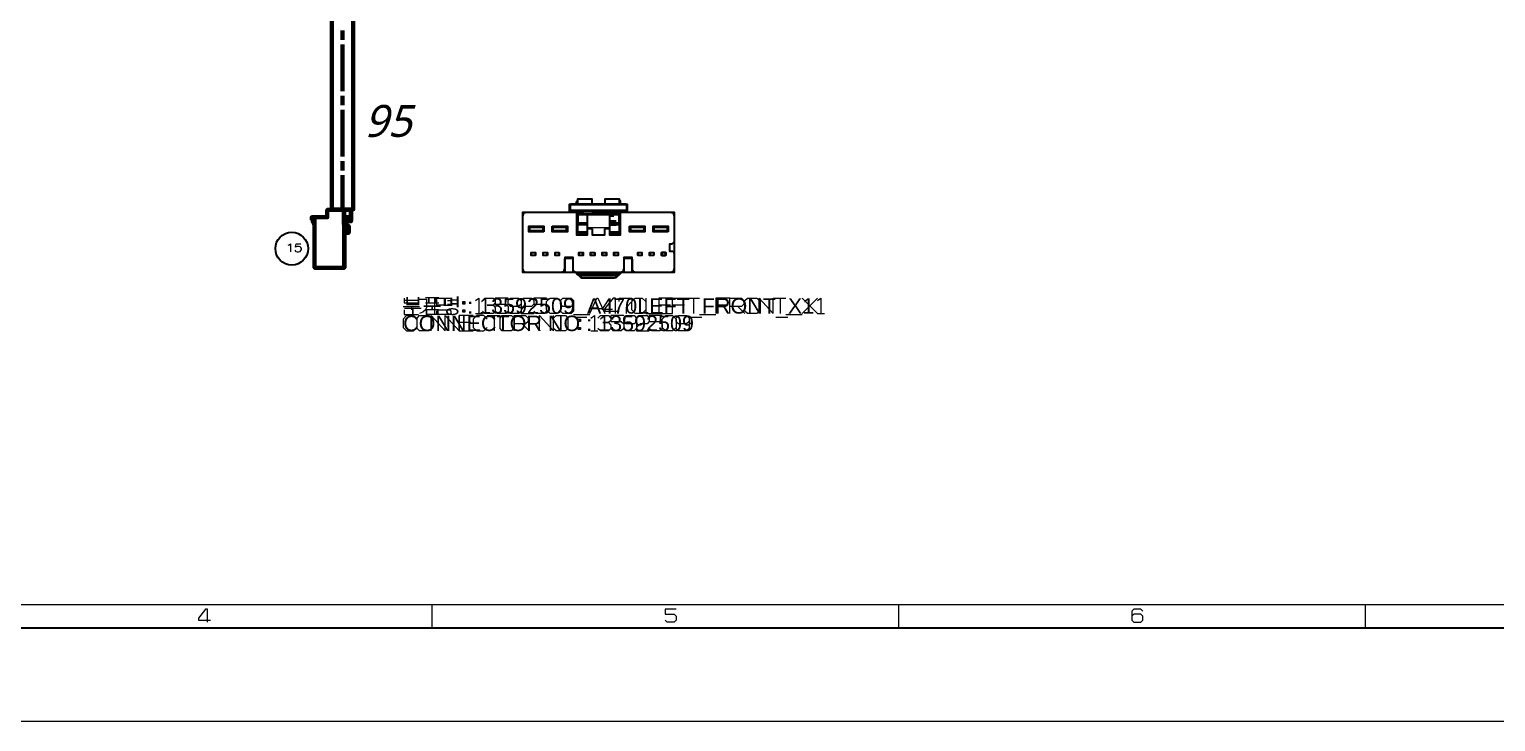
# Model space of a CAD drawing. Header units: millimetres. Extents: x 0 to 174, y 0 to 33.
# Drawn here: x 13.14 to 25.51, y 0 to 5.84 of the extents above; entities that cross this region are included whole.
import ezdxf

# ---------------------------------------------------------------- set-up
doc = ezdxf.new("R2010")
doc.units = ezdxf.units.MM
for name, color, linetype in [('CAPTION_LLM_TEXT', 7, 'Continuous'), ('CAPTION_ORIGINAL_OUTLINES', 7, 'Continuous'), ('PDF_Text', 7, 'Continuous')]:
    doc.layers.add(name, color=color, linetype=linetype)
doc.layers.add('PDF_Geomertry', color=7, linetype='Continuous', true_color=0x405f80)
doc.styles.add('PDF Lucida Handwriting Italic', font='')
doc.styles.get("Standard").update_dxf_attribs({"font": 'arial.ttf'})
doc.styles.get('PDF Lucida Handwriting Italic').set_extended_font_data('Lucida Handwriting', italic=True)

# ---------------------------------------------------------------- blocks, each defined once
blk = doc.blocks.new('SYM_13592509_009')
at = {"layer": 'PDF_Geomertry', "color": 7, "lineweight": 35}
for points in [[(0.251, 0.217), (0.251, 0.286), (0.242, 0.286), (0.242, 0.235), (-0.231, 0.235), (-0.231, 0.286), (-0.241, 0.286), (-0.241, 0.217)], [(-0.231, 0.286), (0.242, 0.286)], [(-0.226, 0.286), (-0.226, 0.292), (0.005, 0.292), (0.237, 0.292), (0.237, 0.286)], [(-0.173, 0.318), (-0.179, 0.311), (-0.182, 0.302), (-0.182, 0.302), (-0.182, 0.292)], [(-0.18, 0.302), (-0.179, 0.306), (-0.173, 0.314)], [(-0.175, 0.292), (-0.173, 0.293)], [(-0.047, 0.292), (-0.047, 0.329), (-0.173, 0.329), (-0.173, 0.292)], [(0.183, 0.292), (0.183, 0.329), (0.058, 0.329), (0.058, 0.292)], [(0.192, 0.302), (0.19, 0.311), (0.184, 0.318), (0.183, 0.318)], [(0.191, 0.302), (0.19, 0.306), (0.183, 0.314)], [(0.185, 0.292), (0.183, 0.293)], [(0.192, 0.292), (0.192, 0.302)], [(-0.091, 0.201), (-0.091, 0.089), (-0.091, 0.032), (-0.177, 0.032), (-0.177, 0.217), (-0.636, 0.217), (-0.636, -0.284), (-0.277, -0.284), (-0.277, -0.158), (-0.21, -0.158), (-0.21, -0.284), (0.221, -0.284), (0.221, -0.158), (0.288, -0.158), (0.288, -0.284), (0.647, -0.284), (0.647, 0.217), (0.187, 0.217), (0.187, 0.032), (0.102, 0.032), (0.102, 0.089), (0.102, 0.201), (0.176, 0.201), (0.176, 0.128), (0.102, 0.127)], [(-0.091, 0.081), (-0.091, 0.028), (-0.178, 0.028), (-0.178, 0.205), (-0.181, 0.214), (-0.19, 0.217), (-0.604, 0.217), (-0.614, 0.216), (-0.623, 0.211), (-0.63, 0.205), (-0.634, 0.196), (-0.636, 0.186), (-0.636, 0.186), (-0.636, -0.253), (-0.634, -0.263), (-0.63, -0.272), (-0.623, -0.279), (-0.615, -0.283), (-0.605, -0.285), (-0.604, -0.285), (-0.31, -0.285), (-0.3, -0.283), (-0.291, -0.279), (-0.284, -0.272), (-0.28, -0.264), (-0.278, -0.254), (-0.278, -0.253), (-0.278, -0.177), (-0.276, -0.171), (-0.268, -0.167), (-0.221, -0.167), (-0.215, -0.169), (-0.211, -0.177), (-0.211, -0.253), (-0.21, -0.263), (-0.205, -0.272), (-0.199, -0.279), (-0.19, -0.283), (-0.18, -0.285), (-0.18, -0.285), (0.19, -0.285), (0.2, -0.283), (0.209, -0.279), (0.216, -0.272), (0.22, -0.264), (0.222, -0.254), (0.222, -0.253), (0.222, -0.177), (0.224, -0.171), (0.232, -0.167), (0.279, -0.167), (0.285, -0.169), (0.289, -0.177), (0.289, -0.253), (0.29, -0.263), (0.295, -0.272), (0.301, -0.279), (0.31, -0.283), (0.32, -0.285), (0.32, -0.285), (0.615, -0.285), (0.625, -0.283), (0.633, -0.279), (0.64, -0.272), (0.645, -0.264), (0.647, -0.254), (0.647, -0.253), (0.647, -0.131), (0.644, -0.122), (0.638, -0.115), (0.629, -0.112), (0.627, -0.112), (0.608, -0.112), (0.608, -0.045), (0.627, -0.045), (0.636, -0.042), (0.643, -0.036), (0.646, -0.027), (0.647, -0.025), (0.647, 0.186), (0.645, 0.195), (0.641, 0.204), (0.634, 0.211), (0.625, 0.215), (0.616, 0.217), (0.615, 0.217), (0.2, 0.217), (0.192, 0.214), (0.188, 0.205), (0.188, 0.028), (0.101, 0.028), (0.101, 0.081)], [(0.237, 0.233), (0.005, 0.233), (-0.226, 0.233)], [(-0.191, 0.233), (-0.191, 0.217)], [(-0.177, 0.217), (-0.177, 0.233)], [(-0.173, 0.139), (-0.177, 0.133)], [(-0.173, 0.233), (-0.173, 0.054), (-0.091, 0.054)], [(-0.091, 0.113), (-0.143, 0.113), (-0.171, 0.113), (-0.171, 0.213), (-0.045, 0.213), (0.056, 0.213), (0.182, 0.213), (0.182, 0.113), (0.154, 0.113), (0.154, 0.127)], [(-0.125, 0.225), (-0.165, 0.225), (-0.165, 0.219), (-0.165, 0.213)], [(-0.091, 0.127), (-0.165, 0.128), (-0.165, 0.201), (-0.091, 0.201), (0.102, 0.201)], [(-0.143, 0.113), (-0.143, 0.127)], [(-0.125, 0.213), (-0.125, 0.228), (-0.125, 0.233)], [(-0.125, 0.201), (-0.125, 0.212), (-0.045, 0.212)], [(-0.091, 0.201), (-0.091, 0.209), (-0.125, 0.212)], [(-0.045, 0.233), (-0.045, 0.228), (-0.045, 0.213), (-0.045, 0.212), (-0.045, 0.201)], [(-0.045, 0.221), (0.056, 0.221)], [(0.056, 0.201), (0.056, 0.212), (0.056, 0.213), (0.056, 0.228), (0.056, 0.233)], [(0.135, 0.201), (0.135, 0.212), (0.056, 0.212)], [(0.101, 0.201), (0.101, 0.209), (0.135, 0.212)], [(0.102, 0.054), (0.183, 0.054), (0.183, 0.233)], [(0.102, 0.19), (0.135, 0.19)], [(0.154, 0.146), (0.102, 0.146)], [(0.135, 0.213), (0.135, 0.228), (0.135, 0.233)], [(0.176, 0.213), (0.176, 0.219), (0.176, 0.225), (0.135, 0.225)], [(0.187, 0.133), (0.183, 0.139)], [(0.187, 0.233), (0.187, 0.217)], [(0.202, 0.217), (0.202, 0.233)], [(-0.177, 0.103), (-0.173, 0.103), (-0.173, 0.099), (-0.177, 0.1)], [(-0.177, 0.06), (-0.175, 0.058), (-0.173, 0.061)], [(-0.177, 0.034), (-0.167, 0.034), (-0.167, 0.032)], [(-0.175, 0.059), (-0.173, 0.056)], [(-0.167, 0.054), (-0.162, 0.053), (-0.091, 0.053)], [(0.056, 0.081), (0.056, 0.028), (-0.045, 0.028), (-0.045, 0.081)], [(0.102, 0.113), (0.154, 0.113)], [(0.102, 0.053), (0.173, 0.053), (0.177, 0.054)], [(0.187, 0.034), (0.178, 0.034), (0.178, 0.032)], [(0.183, 0.062), (0.186, 0.058)], [(0.183, 0.056), (0.186, 0.059)], [(0.187, 0.06), (0.186, 0.058)], [(0.647, -0.131), (0.647, -0.025)], [(-0.31, -0.285), (-0.18, -0.285)], [(-0.187, -0.289), (-0.196, -0.285), (-0.196, -0.285)], [(-0.187, -0.289), (-0.18, -0.295), (-0.171, -0.299), (-0.161, -0.3), (-0.159, -0.3)], [(-0.187, -0.289), (-0.171, -0.305), (-0.156, -0.32), (-0.145, -0.328), (-0.134, -0.332), (-0.128, -0.332), (0.139, -0.332), (0.148, -0.331), (0.157, -0.327), (0.165, -0.322), (0.166, -0.32), (0.182, -0.305), (0.179, -0.308)], [(0.198, -0.289), (0.182, -0.305), (0.181, -0.306), (0.173, -0.312), (0.164, -0.315), (0.154, -0.316), (-0.144, -0.316), (-0.149, -0.316), (-0.161, -0.312), (-0.171, -0.305)], [(-0.159, -0.301), (0.17, -0.301), (0.18, -0.299), (0.189, -0.296), (0.197, -0.29), (0.199, -0.289), (0.199, -0.288), (0.207, -0.285)], [(-0.154, -0.315), (-0.145, -0.316), (-0.144, -0.316)], [(-0.142, -0.329), (-0.14, -0.331), (-0.136, -0.331)], [(0.146, -0.331), (0.151, -0.331), (0.153, -0.33)], [(0.154, -0.316), (0.164, -0.315), (0.168, -0.314)], [(0.19, -0.285), (0.32, -0.285)]]:
    blk.add_lwpolyline(points, dxfattribs=at)
at = {"layer": 'PDF_Geomertry', "color": 7, "lineweight": 13}
for points in [[(-0.18, 0.292), (-0.18, 0.302), (-0.182, 0.302)], [(0.191, 0.292), (0.191, 0.302), (0.192, 0.302)], [(-0.125, 0.228), (-0.045, 0.228)], [(0.056, 0.228), (0.135, 0.228)], [(-0.173, 0.121), (-0.174, 0.112), (-0.173, 0.103), (-0.173, 0.103)], [(-0.173, 0.097), (-0.173, 0.099)], [(0.102, 0.089), (-0.091, 0.089)], [(-0.091, 0.081), (-0.045, 0.081)], [(0.056, 0.081), (0.101, 0.081)], [(0.184, 0.103), (0.184, 0.113), (0.184, 0.122), (0.183, 0.123)], [(0.183, 0.094), (0.184, 0.099), (0.184, 0.103), (0.183, 0.103)], [(0.184, 0.103), (0.187, 0.103)], [(0.184, 0.099), (0.187, 0.1)]]:
    blk.add_lwpolyline(points, dxfattribs=at)
at = {"layer": 'PDF_Geomertry', "color": 7, "lineweight": 35}
for points in [[(-0.455, 0.055), (-0.583, 0.055), (-0.583, 0.102), (-0.455, 0.102)], [(-0.573, 0.093), (-0.463, 0.093), (-0.463, 0.062), (-0.573, 0.062)], [(-0.385, 0.102), (-0.257, 0.102), (-0.257, 0.055), (-0.385, 0.055)], [(-0.376, 0.093), (-0.266, 0.093), (-0.266, 0.062), (-0.376, 0.062)], [(0.268, 0.102), (0.396, 0.102), (0.396, 0.055), (0.268, 0.055)], [(0.277, 0.093), (0.387, 0.093), (0.387, 0.062), (0.277, 0.062)], [(0.594, 0.055), (0.466, 0.055), (0.466, 0.102), (0.594, 0.102)], [(0.474, 0.093), (0.584, 0.093), (0.584, 0.062), (0.474, 0.062)], [(-0.526, -0.146), (-0.562, -0.146), (-0.562, -0.119), (-0.526, -0.119)], [(-0.56, -0.119), (-0.529, -0.119), (-0.529, -0.144), (-0.56, -0.144)], [(-0.426, -0.146), (-0.461, -0.146), (-0.461, -0.119), (-0.426, -0.119)], [(-0.429, -0.144), (-0.46, -0.144), (-0.46, -0.119), (-0.429, -0.119)], [(-0.325, -0.119), (-0.325, -0.146), (-0.361, -0.146), (-0.361, -0.119)], [(-0.329, -0.144), (-0.36, -0.144), (-0.36, -0.119), (-0.329, -0.119)], [(-0.129, -0.144), (-0.16, -0.144), (-0.16, -0.119), (-0.129, -0.119)], [(-0.159, -0.146), (-0.159, -0.119), (-0.123, -0.119), (-0.123, -0.146)], [(-0.026, -0.119), (-0.026, -0.146), (-0.061, -0.146), (-0.061, -0.119)], [(-0.029, -0.144), (-0.06, -0.144), (-0.06, -0.119), (-0.029, -0.119)], [(0.036, -0.146), (0.036, -0.119), (0.072, -0.119), (0.072, -0.146)], [(0.071, -0.144), (0.04, -0.144), (0.04, -0.119), (0.071, -0.119)], [(0.17, -0.119), (0.17, -0.146), (0.134, -0.146), (0.134, -0.119)], [(0.171, -0.144), (0.14, -0.144), (0.14, -0.119), (0.171, -0.119)], [(0.336, -0.146), (0.336, -0.119), (0.371, -0.119), (0.371, -0.146)], [(0.371, -0.144), (0.34, -0.144), (0.34, -0.119), (0.371, -0.119)], [(0.472, -0.146), (0.436, -0.146), (0.436, -0.119), (0.472, -0.119)], [(0.471, -0.144), (0.44, -0.144), (0.44, -0.119), (0.471, -0.119)], [(0.572, -0.146), (0.537, -0.146), (0.537, -0.119), (0.572, -0.119)], [(0.54, -0.119), (0.54, -0.144), (0.571, -0.144), (0.571, -0.119)]]:
    blk.add_lwpolyline(points, close=True, dxfattribs=at)
blk = doc.blocks.new('SYM_15_035')
at = {"layer": 'PDF_Geomertry', "lineweight": 70}
for points in [[(0.116, 0.241), (-0.027, 0.241), (-0.027, 0.179), (-0.134, 0.179), (-0.158, 0.179), (-0.155, 0.173)], [(-0.15, 0.157), (-0.15, 0.141), (-0.15, 0.141), (-0.15, 0.141), (-0.15, 0.141), (-0.15, 0.141), (-0.149, 0.141), (-0.148, 0.141), (-0.145, 0.141), (-0.137, 0.141), (-0.137, 0.173)], [(-0.15, 0.173), (-0.149, 0.173)], [(-0.147, 0.173), (-0.145, 0.173), (-0.137, 0.173), (-0.135, 0.173)], [(-0.142, 0.141), (-0.142, 0.125), (-0.137, 0.125), (-0.137, 0.141)], [(-0.135, 0.125), (-0.137, 0.125)], [(-0.134, 0.173), (-0.135, 0.173), (-0.135, -0.247), (-0.134, -0.247)], [(-0.025, 0.24), (-0.021, 0.24)], [(0.044, 0.245), (0.037, 0.241)], [(0.101, 0.24), (0.112, 0.24)], [(0.117, 0.06), (0.117, -0.247), (0.117, 0.06), (0.117, -0.247), (0.116, -0.247), (0.116, -0.247), (0.116, 0.241), (0.116, 0.241), (0.173, 0.241), (0.173, 0.241), (0.173, 0.145), (0.173, 0.145), (0.126, 0.145)], [(0.116, 0.24), (0.116, 0.152), (0.116, 0.06), (0.116, -0.247)], [(0.116, 0.173), (0.116, 0.24)], [(0.116, 0.173), (0.116, 0.155), (0.116, 0.061)], [(0.116, 0.155), (0.116, 0.155)], [(0.133, 0.145), (0.133, 0.139), (0.131, 0.139), (0.131, 0.145), (0.131, 0.138), (0.135, 0.128), (0.136, 0.118), (0.135, 0.128), (0.131, 0.138)], [(0.131, 0.139), (0.131, 0.138)], [(0.141, 0.139), (0.133, 0.139)], [(0.141, 0.145), (0.141, 0.139), (0.142, 0.139)], [(0.156, 0.174), (0.156, 0.174), (0.156, 0.174), (0.15, 0.182), (0.15, 0.158), (0.15, 0.152), (0.15, 0.149)], [(0.159, 0.245), (0.159, 0.245)], [(0.166, 0.241), (0.165, 0.243), (0.163, 0.244), (0.161, 0.244), (0.159, 0.245)], [(0.159, 0.182), (0.165, 0.175), (0.167, 0.174), (0.168, 0.174)], [(0.173, 0.241), (0.173, 0.241)], [(0.173, 0.145), (0.173, 0.241)], [(0.173, 0.241), (0.173, 0.241)], [(0.173, 0.145), (0.173, 0.145)], [(0.173, 0.145), (0.173, 0.145)], [(0.154, 0.05), (0.124, 0.05), (0.124, 0.05), (0.124, 0.053), (0.124, 0.061), (0.154, 0.061), (0.154, 0.104), (0.154, 0.087), (0.154, 0.087), (0.154, 0.104)], [(0.125, 0.06), (0.125, 0.05), (0.125, 0.048), (0.125, 0.047), (0.151, 0.047)], [(0.136, 0.104), (0.136, 0.118), (0.136, 0.104), (0.154, 0.104), (0.154, 0.104), (0.154, 0.061), (0.154, 0.061), (0.154, 0.053), (0.154, 0.05), (0.154, 0.05), (0.154, 0.05), (0.154, 0.05), (0.154, 0.05), (0.154, 0.05), (0.154, 0.05), (0.154, 0.05), (0.154, 0.05), (0.154, 0.053), (0.154, 0.061)], [(0.151, 0.06), (0.151, 0.06)], [(0.151, 0.06), (0.151, 0.048), (0.151, 0.047), (0.151, 0.047), (0.151, 0.047), (0.151, 0.047), (0.151, 0.047), (0.151, 0.047), (0.151, 0.047), (0.151, 0.049), (0.151, 0.05)], [(0.154, 0.104), (0.154, 0.104)], [(0.154, 0.104), (0.154, 0.104)], [(0.154, 0.087), (0.154, 0.075), (0.154, 0.071), (0.154, 0.07), (0.154, 0.07), (0.154, 0.07), (0.154, 0.07), (0.154, 0.07), (0.154, 0.07), (0.154, 0.07), (0.154, 0.07), (0.154, 0.07), (0.154, 0.071), (0.154, 0.074), (0.154, 0.087), (0.154, 0.087)], [(0.117, -0.247), (0.117, -0.247)], [(0.117, -0.247), (0.117, -0.247)]]:
    blk.add_lwpolyline(points, dxfattribs=at)
for points in [[(-0.158, 0.157), (-0.158, 0.157), (-0.158, 0.157), (-0.158, 0.157), (-0.158, 0.157), (-0.157, 0.157), (-0.156, 0.157), (-0.152, 0.157), (-0.145, 0.157), (-0.145, 0.173), (-0.147, 0.173), (-0.152, 0.173), (-0.156, 0.173), (-0.157, 0.173), (-0.158, 0.173), (-0.158, 0.173), (-0.158, 0.173), (-0.158, 0.173)], [(0.142, 0.139), (0.142, 0.145)], [(0.159, 0.245), (0.161, 0.244), (0.163, 0.244), (0.165, 0.243), (0.166, 0.241)], [(0.173, 0.241), (0.173, 0.145)], [(0.136, 0.104), (0.136, 0.118)]]:
    blk.add_lwpolyline(points, close=True, dxfattribs=at)
at = {"layer": 'PDF_Geomertry', "lineweight": 35}
for points in [[(-0.152, 0.173), (-0.152, 0.157)], [(-0.145, 0.141), (-0.145, 0.173)], [(0.044, 0.245), (0.044, 0.245), (0.044, 0.245), (0.044, 0.244), (0.044, 0.244), (0.044, 0.241), (0.044, 0.241)], [(0.116, 0.235), (0.159, 0.235), (0.159, 0.189), (0.116, 0.189)], [(0.116, -0.247), (0.116, 0.173)], [(0.15, 0.182), (0.159, 0.182), (0.159, 0.189)], [(0.166, 0.241), (0.165, 0.243), (0.163, 0.244), (0.161, 0.244), (0.159, 0.245), (0.159, 0.245), (0.159, 0.245), (0.159, 0.245), (0.159, 0.244), (0.159, 0.242), (0.159, 0.235), (0.159, 0.235)], [(0.166, 0.241), (0.165, 0.243), (0.163, 0.244), (0.161, 0.244), (0.159, 0.245)], [(0.117, -0.247), (0.117, 0.06)], [(0.136, 0.118), (0.136, 0.118)], [(0.136, 0.118), (0.136, 0.118)]]:
    blk.add_lwpolyline(points, dxfattribs=at)
at = {"layer": 'PDF_Geomertry', "lineweight": 70}
blk.add_lwpolyline([(-0.134, 0.179), (-0.134, -0.247), (0.116, -0.247), (0.116, -0.247), (0.116, 0.06), (0.151, 0.06), (0.151, 0.094), (0.15, 0.096), (0.149, 0.098), (0.148, 0.099), (0.145, 0.1), (0.141, 0.1), (0.138, 0.1), (0.137, 0.102), (0.136, 0.104), (0.135, 0.106), (0.135, 0.118, 0.256648), (0.116, 0.152)], format="xyb", dxfattribs=at)
blk.add_lwpolyline([(0.116, 0.155, -0.25467), (0.136, 0.118, 0.25467)], format="xyb", close=True, dxfattribs=at)

msp = doc.modelspace()

# ---------------------------------------------------------------- linework, layer by layer
at = {"layer": 'CAPTION_ORIGINAL_OUTLINES', "color": 7, "lineweight": 13}
for points in [[(16.294, 3.503), (16.432, 3.503)], [(16.303, 3.572), (16.303, 3.533), (16.422, 3.533), (16.422, 3.572), (16.422, 3.553), (16.303, 3.553)], [(16.303, 3.474), (16.303, 3.435), (16.422, 3.435)], [(16.363, 3.503), (16.363, 3.474)], [(16.432, 3.563), (16.491, 3.563), (16.491, 3.523), (16.491, 3.494), (16.481, 3.474), (16.461, 3.454), (16.432, 3.444)], [(16.559, 3.572), (16.559, 3.435)], [(16.668, 3.553), (16.697, 3.553)], [(16.668, 3.523), (16.697, 3.523)], [(16.697, 3.572), (16.697, 3.513)], [(16.806, 3.543), (16.806, 3.523)], [(16.806, 3.474), (16.806, 3.454)], [(16.904, 3.553), (16.933, 3.572), (16.933, 3.444)], [(16.963, 3.553), (16.983, 3.572), (17.052, 3.572), (17.071, 3.553), (17.071, 3.533), (17.052, 3.513), (17.002, 3.513), (17.052, 3.513), (17.071, 3.494), (17.071, 3.464), (17.052, 3.444), (16.983, 3.444), (16.963, 3.464)], [(17.179, 3.572), (17.071, 3.572), (17.071, 3.523), (17.16, 3.523), (17.179, 3.503), (17.179, 3.464), (17.16, 3.444), (17.091, 3.444), (17.071, 3.464)], [(17.288, 3.523), (17.268, 3.503), (17.199, 3.503), (17.179, 3.523), (17.179, 3.553), (17.199, 3.572), (17.268, 3.572), (17.288, 3.553), (17.288, 3.464), (17.268, 3.444), (17.199, 3.444), (17.179, 3.464)], [(17.288, 3.553), (17.308, 3.572), (17.376, 3.572), (17.396, 3.553), (17.396, 3.523), (17.376, 3.503), (17.317, 3.503), (17.288, 3.474), (17.288, 3.444), (17.396, 3.444)], [(17.504, 3.572), (17.396, 3.572), (17.396, 3.523), (17.485, 3.523), (17.504, 3.503), (17.504, 3.464), (17.485, 3.444), (17.416, 3.444), (17.396, 3.464)], [(17.731, 3.523), (17.711, 3.503), (17.642, 3.503), (17.622, 3.523), (17.622, 3.553), (17.642, 3.572), (17.711, 3.572), (17.731, 3.553), (17.731, 3.464), (17.711, 3.444), (17.642, 3.444), (17.622, 3.464)], [(17.868, 3.444), (17.927, 3.572), (17.937, 3.572), (17.996, 3.444)], [(17.888, 3.484), (17.977, 3.484)], [(18.085, 3.444), (18.085, 3.572), (18.065, 3.572), (17.996, 3.484), (17.996, 3.464), (18.115, 3.464)], [(18.115, 3.543), (18.115, 3.572), (18.223, 3.572), (18.223, 3.543), (18.174, 3.494), (18.174, 3.444)], [(18.341, 3.572), (18.341, 3.444), (18.449, 3.444)], [(18.567, 3.572), (18.449, 3.572), (18.449, 3.444), (18.567, 3.444), (18.567, 3.572), (18.685, 3.572), (18.794, 3.572)], [(18.548, 3.513), (18.449, 3.513)], [(18.666, 3.513), (18.567, 3.513)], [(18.744, 3.572), (18.744, 3.444)], [(19.05, 3.572), (18.932, 3.572), (18.932, 3.444)], [(19.03, 3.513), (18.932, 3.513)], [(19.05, 3.444), (19.05, 3.572), (19.148, 3.572), (19.168, 3.553), (19.168, 3.523), (19.148, 3.503), (19.05, 3.503)], [(19.118, 3.503), (19.177, 3.444)], [(19.296, 3.444), (19.296, 3.572), (19.414, 3.444), (19.414, 3.572), (19.522, 3.572)], [(19.473, 3.572), (19.473, 3.444)], [(19.66, 3.572), (19.788, 3.444), (19.847, 3.444)], [(19.788, 3.572), (19.66, 3.444)], [(19.788, 3.553), (19.817, 3.572), (19.817, 3.444)], [(16.412, 3.395), (16.382, 3.425), (16.323, 3.425), (16.294, 3.395), (16.294, 3.326), (16.323, 3.297), (16.382, 3.297), (16.412, 3.326)], [(16.53, 3.297), (16.53, 3.425), (16.648, 3.297), (16.648, 3.425)], [(16.648, 3.297), (16.648, 3.425), (16.766, 3.297), (16.766, 3.425)], [(16.884, 3.425), (16.766, 3.425), (16.766, 3.297), (16.884, 3.297)], [(16.865, 3.366), (16.766, 3.366)], [(17.002, 3.395), (16.973, 3.425), (16.914, 3.425), (16.884, 3.395), (16.884, 3.326), (16.914, 3.297), (16.973, 3.297), (17.002, 3.326)], [(16.904, 3.444), (16.963, 3.444)], [(17.002, 3.425), (17.111, 3.425)], [(17.061, 3.425), (17.061, 3.297)], [(17.229, 3.297), (17.229, 3.425), (17.327, 3.425), (17.347, 3.405), (17.347, 3.376), (17.327, 3.356), (17.229, 3.356)], [(17.298, 3.356), (17.357, 3.297)], [(17.445, 3.297), (17.445, 3.425), (17.563, 3.297), (17.563, 3.425)], [(17.731, 3.435), (17.868, 3.435)], [(17.78, 3.395), (17.78, 3.376)], [(17.878, 3.405), (17.908, 3.425), (17.908, 3.297)], [(17.937, 3.405), (17.957, 3.425), (18.026, 3.425), (18.046, 3.405), (18.046, 3.385), (18.026, 3.366), (17.977, 3.366), (18.026, 3.366), (18.046, 3.346), (18.046, 3.317), (18.026, 3.297), (17.957, 3.297), (17.937, 3.317)], [(18.154, 3.425), (18.046, 3.425), (18.046, 3.376), (18.134, 3.376), (18.154, 3.356), (18.154, 3.317), (18.134, 3.297), (18.065, 3.297), (18.046, 3.317)], [(18.262, 3.376), (18.243, 3.356), (18.174, 3.356), (18.154, 3.376), (18.154, 3.405), (18.174, 3.425), (18.243, 3.425), (18.262, 3.405), (18.262, 3.317), (18.243, 3.297), (18.174, 3.297), (18.154, 3.317)], [(18.262, 3.405), (18.282, 3.425), (18.351, 3.425), (18.37, 3.405), (18.37, 3.376), (18.351, 3.356), (18.292, 3.356), (18.262, 3.326), (18.262, 3.297), (18.37, 3.297)], [(18.479, 3.425), (18.37, 3.425), (18.37, 3.376), (18.459, 3.376), (18.479, 3.356), (18.479, 3.317), (18.459, 3.297), (18.39, 3.297), (18.37, 3.317)], [(18.705, 3.376), (18.685, 3.356), (18.617, 3.356), (18.597, 3.376), (18.597, 3.405), (18.617, 3.425), (18.685, 3.425), (18.705, 3.405), (18.705, 3.317), (18.685, 3.297), (18.617, 3.297), (18.597, 3.317)], [(18.794, 3.435), (18.932, 3.435)], [(19.522, 3.435), (19.66, 3.435)], [(17.78, 3.326), (17.78, 3.307)], [(17.878, 3.297), (17.937, 3.297)]]:
    msp.add_lwpolyline(points, dxfattribs=at)
for points in [[(16.579, 3.572), (16.648, 3.572), (16.648, 3.513), (16.579, 3.513), (16.579, 3.572)], [(16.589, 3.474), (16.687, 3.474), (16.697, 3.464), (16.697, 3.444), (16.687, 3.435), (16.589, 3.435), (16.579, 3.444), (16.579, 3.464), (16.589, 3.474)], [(16.796, 3.543), (16.815, 3.543), (16.815, 3.523), (16.796, 3.523), (16.796, 3.543)], [(16.796, 3.474), (16.815, 3.474), (16.815, 3.454), (16.796, 3.454), (16.796, 3.474)], [(17.534, 3.572), (17.593, 3.572), (17.622, 3.543), (17.622, 3.474), (17.593, 3.444), (17.534, 3.444), (17.504, 3.474), (17.504, 3.543), (17.534, 3.572)], [(18.252, 3.572), (18.311, 3.572), (18.341, 3.543), (18.341, 3.474), (18.311, 3.444), (18.252, 3.444), (18.223, 3.474), (18.223, 3.543), (18.252, 3.572)], [(19.197, 3.572), (19.276, 3.572), (19.296, 3.553), (19.296, 3.464), (19.276, 3.444), (19.197, 3.444), (19.177, 3.464), (19.177, 3.553), (19.197, 3.572)], [(16.432, 3.425), (16.51, 3.425), (16.53, 3.405), (16.53, 3.317), (16.51, 3.297), (16.432, 3.297), (16.412, 3.317), (16.412, 3.405), (16.432, 3.425)], [(17.13, 3.425), (17.209, 3.425), (17.229, 3.405), (17.229, 3.317), (17.209, 3.297), (17.13, 3.297), (17.111, 3.317), (17.111, 3.405), (17.13, 3.425)], [(17.583, 3.425), (17.662, 3.425), (17.682, 3.405), (17.682, 3.317), (17.662, 3.297), (17.583, 3.297), (17.563, 3.317), (17.563, 3.405), (17.583, 3.425)], [(17.77, 3.395), (17.79, 3.395), (17.79, 3.376), (17.77, 3.376), (17.77, 3.395)], [(18.508, 3.425), (18.567, 3.425), (18.597, 3.395), (18.597, 3.326), (18.567, 3.297), (18.508, 3.297), (18.479, 3.326), (18.479, 3.395), (18.508, 3.425)], [(17.77, 3.326), (17.79, 3.326), (17.79, 3.307), (17.77, 3.307), (17.77, 3.326)]]:
    msp.add_lwpolyline(points, close=True, dxfattribs=at)
at = {"layer": 'PDF_Geomertry', "color": 7, "lineweight": 13}
for points in [[(173.622, 33.111), (173.622, 0.001), (0, 0.001), (0, 33.111)], [(14.643, 0.84), (14.643, 0.95), (14.626, 0.95), (14.567, 0.874), (14.567, 0.857), (14.668, 0.857)], [(16.535, 0.985), (16.535, 0.788)], [(18.597, 0.95), (18.504, 0.95), (18.504, 0.908), (18.58, 0.908), (18.597, 0.891), (18.597, 0.857), (18.58, 0.84), (18.521, 0.84), (18.504, 0.857)], [(20.473, 0.985), (20.473, 0.788)], [(22.534, 0.933), (22.517, 0.95), (22.458, 0.95), (22.441, 0.933), (22.441, 0.857), (22.458, 0.84), (22.517, 0.84), (22.534, 0.857), (22.534, 0.891), (22.517, 0.908), (22.458, 0.908), (22.441, 0.891)], [(24.409, 0.985), (24.409, 0.788)]]:
    msp.add_lwpolyline(points, dxfattribs=at)
at = {"layer": 'PDF_Geomertry', "color": 7, "lineweight": 35}
msp.add_lwpolyline([(0.787, 0.788), (0.787, 32.324), (172.835, 32.324), (172.835, 0.788)], close=True, dxfattribs=at)
at = {"layer": 'PDF_Geomertry', "color": 7, "lineweight": 13}
msp.add_lwpolyline([(0.984, 0.985), (0.984, 32.127), (172.638, 32.127), (172.638, 0.985)], close=True, dxfattribs=at)
at = {"layer": 'PDF_Geomertry', "lineweight": 70}
msp.add_lwpolyline([(15.692, 5.976), (15.692, 4.321), (15.725, 4.321), (15.748, 4.321), (15.816, 4.321), (15.839, 4.321), (15.873, 4.321), (15.873, 5.976)], dxfattribs=at)
at = {"layer": 'PDF_Geomertry', "color": 3, "lineweight": 70}
for points in [[(15.782, 5.752), (15.782, 5.831)], [(15.782, 5.319), (15.782, 5.713)], [(15.782, 5.201), (15.782, 5.28)], [(15.782, 5.162), (15.782, 4.768)], [(15.782, 4.728), (15.782, 4.65)], [(15.782, 4.61), (15.782, 4.321)]]:
    msp.add_lwpolyline(points, dxfattribs=at)
at = {"layer": 'PDF_Geomertry', "color": 18, "lineweight": 35, "true_color": 0x260000}
for points in [[(15.782, 5.752), (15.782, 5.831)], [(15.782, 5.319), (15.782, 5.713)], [(15.782, 5.201), (15.782, 5.28)], [(15.782, 5.162), (15.782, 4.768)], [(15.782, 4.728), (15.782, 4.65)], [(15.782, 4.61), (15.782, 4.193)]]:
    msp.add_lwpolyline(points, dxfattribs=at)
at = {"layer": 'PDF_Geomertry', "color": 18, "lineweight": 13, "true_color": 0x260000}
for points in [[(15.325, 4.02), (15.331, 4.023), (15.343, 4.032), (15.343, 3.963)], [(15.381, 3.976), (15.385, 3.97), (15.388, 3.967), (15.4, 3.963), (15.412, 3.963), (15.426, 3.967), (15.432, 3.973), (15.436, 3.983), (15.436, 3.99), (15.432, 4), (15.426, 4.006), (15.412, 4.009), (15.4, 4.009), (15.39, 4.006), (15.387, 4.002), (15.39, 4.032), (15.431, 4.032)]]:
    msp.add_lwpolyline(points, dxfattribs=at)
at = {"layer": 'PDF_Geomertry', "color": 18, "lineweight": 35, "true_color": 0x260000}
msp.add_circle((15.354, 3.99), 0.138, dxfattribs=at)

# ---------------------------------------------------------------- block references
for name, p in [('SYM_13592509_009', (17.936, 4.077)), ('SYM_15_035', (15.681, 4.076))]:
    msp.add_blockref(name, p)

# ---------------------------------------------------------------- texts
at = {"layer": 'CAPTION_LLM_TEXT', "char_height": 0.13, "attachment_point": 1}
for s, insert, width in [('부품명 : 13592509_A470LEFT_FRONT_X1', (16.294, 3.572), 3.71972), ('CONNECTOR NO : 13592509', (16.294, 3.425), 2.57805)]:
    msp.add_mtext(s, dxfattribs=dict(at, insert=insert, width=width))
at = {"layer": 'PDF_Text', "insert": (15.964, 4.929), "char_height": 0.2691, "attachment_point": 7, "style": 'PDF Lucida Handwriting Italic'}
msp.add_mtext('95', dxfattribs=at)

doc.saveas('drawing.dxf')
